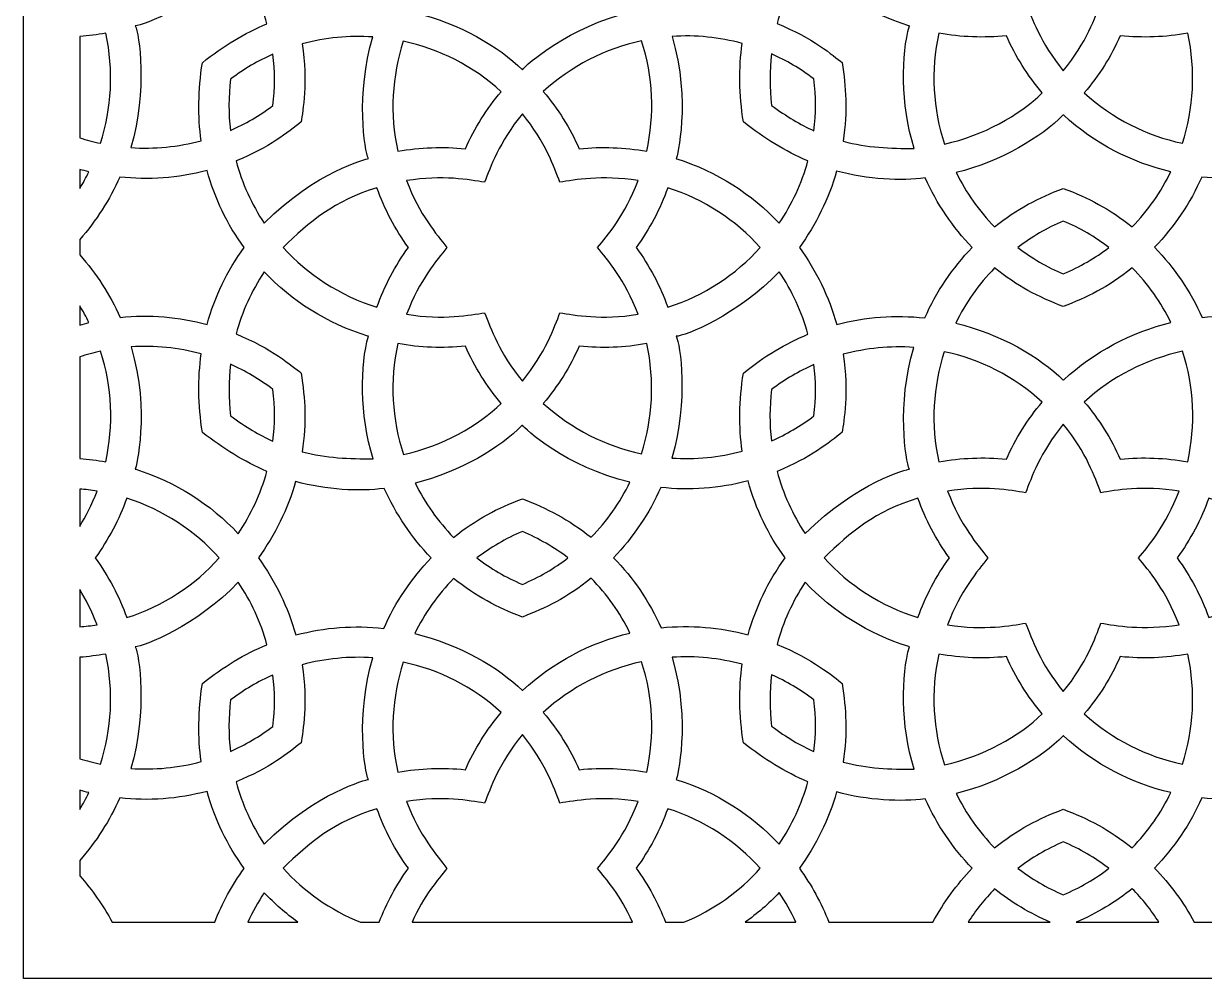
# Model space of a CAD drawing. Header units: millimetres. Extents: x -64 to 64, y -64 to 64.
# Drawn here: x -63.5 to 8.5, y -63.5 to -5.3 of the extents above; entities that cross this region are included whole.
import ezdxf

# ---------------------------------------------------------------- set-up
doc = ezdxf.new("R2010")
doc.units = ezdxf.units.MM
doc.header["$MEASUREMENT"] = 0
doc.layers.add('layer 1', color=7, linetype='Continuous')

msp = doc.modelspace()

# ---------------------------------------------------------------- linework, layer by layer
at = {"layer": 'layer 1', "color": 250}
for points, knots in [([(-63.5, 63.5), (-63.5, 63.5), (-63.5, -63.5), (-63.5, -63.5), (-63.5, -63.5), (-63.5, -63.5), (63.5, -63.5), (63.5, -63.5), (63.5, -63.5), (63.5, -63.5), (63.5, 63.5), (63.5, 63.5), (63.5, 63.5), (63.5, 63.5), (-63.5, 63.5), (-63.5, 63.5)], [0, 0, 0, 0, 0.2, 0.2, 0.2, 0.2, 0.4, 0.4, 0.4, 0.4, 0.6, 0.6, 0.6, 0.6, 1, 1, 1, 1]), ([(6.9981, 4.0799), (6.1881, 1.9547), (5.116, 0.7235), (4.5321, 0.0025), (4.5321, 0.0025), (5.1364, -0.7458), (6.1916, -1.948), (6.9981, -4.0679), (6.9981, -4.0679), (4.76, -4.4344), (3.1397, -4.1176), (2.2341, -3.9737), (2.2341, -3.9737), (1.8916, -4.8592), (1.3642, -6.4057), (-0.0607, -8.1456), (-0.0607, -8.1456), (-1.4651, -6.4382), (-1.9925, -4.9244), (-2.359, -3.9737), (-2.359, -3.9737), (-3.229, -4.1109), (-4.8694, -4.4362), (-7.118, -4.0679), (-7.118, -4.0679), (-6.3352, -1.9925), (-5.2892, -0.7782), (-4.657, 0.0025), (-4.657, 0.0025), (-5.3008, 0.8057), (-6.3334, 1.9992), (-7.118, 4.0799), (-7.118, 4.0799), (-4.9138, 4.4415), (-3.3009, 4.1314), (-2.359, 3.9825), (-2.359, 3.9825), (-2.0045, 4.8987), (-1.4873, 6.416), (-0.0607, 8.159), (-0.0607, 8.159), (1.3554, 6.4209), (1.8708, 4.9191), (2.2341, 3.9825), (2.2341, 3.9825), (3.1143, 4.1212), (4.76, 4.4464), (6.9981, 4.0799)], [0, 0, 0, 0, 0.0769231, 0.0769231, 0.0769231, 0.0769231, 0.1538462, 0.1538462, 0.1538462, 0.1538462, 0.2307692, 0.2307692, 0.2307692, 0.2307692, 0.3076923, 0.3076923, 0.3076923, 0.3076923, 0.3846154, 0.3846154, 0.3846154, 0.3846154, 0.4615385, 0.4615385, 0.4615385, 0.4615385, 0.5384615, 0.5384615, 0.5384615, 0.5384615, 0.6153846, 0.6153846, 0.6153846, 0.6153846, 0.6923077, 0.6923077, 0.6923077, 0.6923077, 0.7692308, 0.7692308, 0.7692308, 0.7692308, 0.8461538, 0.8461538, 0.8461538, 0.8461538, 1, 1, 1, 1]), ([(-37.2612, -1.2442), (-35.8877, -2.3495), (-34.5827, -3.0254), (-33.0691, -3.5987), (-33.0691, -3.5987), (-31.62, -3.0388), (-30.3354, -2.4169), (-28.8666, -1.2354), (-28.8666, -1.2354), (-27.9111, -2.2098), (-27.1078, -3.3352), (-26.5017, -4.5766), (-26.5017, -4.5766), (-30.1394, -5.443), (-32.88, -7.7816), (-33.0691, -8.0857), (-33.0691, -8.0857), (-34.4767, -6.6865), (-36.9444, -5.2444), (-39.6364, -4.6143), (-39.6364, -4.6143), (-39.032, -3.3761), (-38.2305, -2.2373), (-37.2612, -1.2442)], [0, 0, 0, 0, 0.1428571, 0.1428571, 0.1428571, 0.1428571, 0.2857143, 0.2857143, 0.2857143, 0.2857143, 0.4285714, 0.4285714, 0.4285714, 0.4285714, 0.5714286, 0.5714286, 0.5714286, 0.5714286, 0.7142857, 0.7142857, 0.7142857, 0.7142857, 1, 1, 1, 1]), ([(-52.6701, -12.4164), (-54.0727, -12.7949), (-55.5267, -12.9353), (-56.9634, -12.8358), (-56.9634, -12.8358), (-55.9069, -9.3391), (-56.4566, -5.8748), (-56.6894, -5.4106), (-56.6894, -5.4106), (-56.2253, -5.4106), (-52.9032, -4.1296), (-50.4045, -1.4718), (-50.4045, -1.4718), (-49.6203, -2.6345), (-49.0279, -3.9261), (-48.6509, -5.2892), (-48.6509, -5.2892), (-50.0141, -5.8508), (-51.3344, -6.6333), (-52.5896, -7.6592), (-52.5896, -7.6592), (-52.8552, -9.3391), (-52.8723, -10.9266), (-52.6701, -12.4164)], [0, 0, 0, 0, 0.1428571, 0.1428571, 0.1428571, 0.1428571, 0.2857143, 0.2857143, 0.2857143, 0.2857143, 0.4285714, 0.4285714, 0.4285714, 0.4285714, 0.5714286, 0.5714286, 0.5714286, 0.5714286, 0.7142857, 0.7142857, 0.7142857, 0.7142857, 1, 1, 1, 1]), ([(-13.5534, -7.6539), (-14.0878, -7.233), (-15.3825, -6.1352), (-17.5232, -5.2701), (-17.5232, -5.2701), (-17.1616, -3.9105), (-16.5813, -2.6381), (-15.8087, -1.4806), (-15.8087, -1.4806), (-14.1256, -3.2614), (-11.9761, -4.633), (-9.4862, -5.4021), (-9.4862, -5.4021), (-9.4777, -5.4106), (-9.4693, -5.4106), (-9.4537, -5.4106), (-9.4537, -5.4106), (-9.9504, -7.1402), (-9.9967, -10.1526), (-9.1676, -12.8873), (-9.1676, -12.8873), (-10.6165, -12.8873), (-12.0174, -12.8411), (-13.4952, -12.4488), (-13.4952, -12.4488), (-13.2041, -10.5452), (-13.3343, -9.1592), (-13.5534, -7.6539)], [0, 0, 0, 0, 0.125, 0.125, 0.125, 0.125, 0.25, 0.25, 0.25, 0.25, 0.375, 0.375, 0.375, 0.375, 0.5, 0.5, 0.5, 0.5, 0.625, 0.625, 0.625, 0.625, 0.75, 0.75, 0.75, 0.75, 1, 1, 1, 1]), ([(-60.075, -6.0544), (-59.5424, -6.017), (-59.0116, -5.9517), (-58.4875, -5.8558), (-58.4875, -5.8558), (-57.9823, -8.1368), (-58.1313, -10.4489), (-58.8163, -12.5723), (-58.8163, -12.5723), (-59.241, -12.4816), (-59.6606, -12.3702), (-60.075, -12.2364), (-60.075, -12.2364), (-60.075, -12.2364), (-60.075, -6.0544), (-60.075, -6.0544)], [0, 0, 0, 0, 0.2, 0.2, 0.2, 0.2, 0.4, 0.4, 0.4, 0.4, 0.6, 0.6, 0.6, 0.6, 1, 1, 1, 1]), ([(-46.5635, -11.2638), (-46.4629, -10.5773), (-46.1455, -8.8508), (-46.4983, -6.5102), (-46.4983, -6.5102), (-45.0906, -6.1299), (-43.6334, -5.9877), (-42.1898, -6.0872), (-42.1898, -6.0872), (-43.2413, -9.5737), (-42.7018, -13.0433), (-42.4638, -13.5072), (-42.4638, -13.5072), (-42.5289, -13.5072), (-45.6815, -14.2847), (-48.817, -17.4477), (-48.817, -17.4477), (-49.5894, -16.2916), (-50.17, -15.0093), (-50.5329, -13.6476), (-50.5329, -13.6476), (-48.5269, -12.839), (-47.3535, -11.8865), (-46.5635, -11.2638)], [0, 0, 0, 0, 0.1428571, 0.1428571, 0.1428571, 0.1428571, 0.2857143, 0.2857143, 0.2857143, 0.2857143, 0.4285714, 0.4285714, 0.4285714, 0.4285714, 0.5714286, 0.5714286, 0.5714286, 0.5714286, 0.7142857, 0.7142857, 0.7142857, 0.7142857, 1, 1, 1, 1]), ([(-34.3534, -9.4248), (-35.2473, -10.4761), (-35.9854, -11.6441), (-36.5454, -12.9095), (-36.5454, -12.9095), (-37.9171, -12.7656), (-39.3076, -12.8224), (-40.6656, -13.0619), (-40.6656, -13.0619), (-41.1708, -10.7879), (-41.0218, -8.4744), (-40.3368, -6.3525), (-40.3368, -6.3525), (-38.1535, -6.815), (-36.0779, -7.844), (-34.3534, -9.4248)], [0, 0, 0, 0, 0.2, 0.2, 0.2, 0.2, 0.4, 0.4, 0.4, 0.4, 0.6, 0.6, 0.6, 0.6, 1, 1, 1, 1]), ([(-29.5978, -12.9095), (-30.1595, -11.6441), (-30.8959, -10.4729), (-31.7898, -9.4195), (-31.7898, -9.4195), (-30.103, -7.8765), (-28.0173, -6.7959), (-25.7926, -6.3235), (-25.7926, -6.3235), (-25.0941, -8.4931), (-24.9876, -10.8342), (-25.4776, -13.0619), (-25.4776, -13.0619), (-26.8355, -12.8224), (-28.2261, -12.7656), (-29.5978, -12.9095)], [0, 0, 0, 0, 0.2, 0.2, 0.2, 0.2, 0.4, 0.4, 0.4, 0.4, 0.6, 0.6, 0.6, 0.6, 1, 1, 1, 1]), ([(-23.9346, -6.0544), (-22.4928, -5.9619), (-21.051, -6.1041), (-19.6568, -6.4844), (-19.6568, -6.4844), (-19.8639, -7.9879), (-19.8487, -9.5839), (-19.5848, -11.2691), (-19.5848, -11.2691), (-18.3176, -12.2555), (-17.0265, -13.0602), (-15.6478, -13.6511), (-15.6478, -13.6511), (-16.0228, -15.0075), (-16.6155, -16.2916), (-17.3962, -17.4512), (-17.3962, -17.4512), (-19.0694, -15.6669), (-21.2048, -14.2864), (-23.647, -13.5209), (-23.647, -13.5209), (-23.6573, -13.5124), (-23.6657, -13.5072), (-23.6795, -13.5072), (-23.6795, -13.5072), (-23.6485, -13.444), (-22.7461, -10.0224), (-23.9346, -6.0544)], [0, 0, 0, 0, 0.125, 0.125, 0.125, 0.125, 0.25, 0.25, 0.25, 0.25, 0.375, 0.375, 0.375, 0.375, 0.5, 0.5, 0.5, 0.5, 0.625, 0.625, 0.625, 0.625, 0.75, 0.75, 0.75, 0.75, 1, 1, 1, 1]), ([(-7.6556, -5.8558), (-6.3027, -6.1023), (-4.9121, -6.1574), (-3.5355, -6.0134), (-3.5355, -6.0134), (-2.9753, -7.2789), (-2.2426, -8.4416), (-1.3434, -9.4982), (-1.3434, -9.4982), (-2.7527, -10.8648), (-4.9364, -12.1049), (-7.3131, -12.6185), (-7.3131, -12.6185), (-8.0137, -10.4814), (-8.1661, -8.1559), (-7.6556, -5.8558)], [0, 0, 0, 0, 0.2, 0.2, 0.2, 0.2, 0.4, 0.4, 0.4, 0.4, 0.6, 0.6, 0.6, 0.6, 1, 1, 1, 1]), ([(1.2185, -9.4982), (2.1174, -8.4416), (2.8504, -7.2789), (3.4103, -6.0134), (3.4103, -6.0134), (4.7872, -6.1574), (6.1778, -6.1023), (7.5307, -5.8558), (7.5307, -5.8558), (8.0359, -8.1368), (7.8885, -10.4489), (7.202, -12.5723), (7.202, -12.5723), (5.0186, -12.108), (2.9429, -11.079), (1.2185, -9.4982)], [0, 0, 0, 0, 0.2, 0.2, 0.2, 0.2, 0.4, 0.4, 0.4, 0.4, 0.6, 0.6, 0.6, 0.6, 1, 1, 1, 1]), ([(-50.867, -8.6558), (-50.0553, -8.0377), (-49.1887, -7.5343), (-48.2862, -7.1385), (-48.2862, -7.1385), (-48.1612, -8.1626), (-48.1579, -9.2107), (-48.2914, -10.269), (-48.2914, -10.269), (-49.1065, -10.8888), (-49.9781, -11.394), (-50.8857, -11.7912), (-50.8857, -11.7912), (-51.0023, -10.7689), (-51.0023, -9.7194), (-50.867, -8.6558)], [0, 0, 0, 0, 0.2, 0.2, 0.2, 0.2, 0.4, 0.4, 0.4, 0.4, 0.6, 0.6, 0.6, 0.6, 1, 1, 1, 1]), ([(-17.8569, -10.2637), (-17.9871, -9.1814), (-17.9871, -8.1301), (-17.8724, -7.118), (-17.8724, -7.118), (-16.9732, -7.5152), (-16.1032, -8.0257), (-15.283, -8.6508), (-15.283, -8.6508), (-15.1462, -9.7176), (-15.1529, -10.7759), (-15.2795, -11.8085), (-15.2795, -11.8085), (-16.0983, -11.4367), (-16.951, -10.9368), (-17.8569, -10.2637)], [0, 0, 0, 0, 0.2, 0.2, 0.2, 0.2, 0.4, 0.4, 0.4, 0.4, 0.6, 0.6, 0.6, 0.6, 1, 1, 1, 1]), ([(-35.3689, -14.9493), (-35.0144, -14.0346), (-34.4973, -12.5158), (-33.0691, -10.7724), (-33.0691, -10.7724), (-31.6545, -12.5106), (-31.1373, -14.0123), (-30.776, -14.9493), (-30.776, -14.9493), (-29.8958, -14.8103), (-28.2484, -14.4851), (-26.0117, -14.8516), (-26.0117, -14.8516), (-26.8203, -16.9767), (-27.8938, -18.2079), (-28.4762, -18.9308), (-28.4762, -18.9308), (-27.8716, -19.6772), (-26.8185, -20.8795), (-26.0117, -22.9997), (-26.0117, -22.9997), (-28.2501, -23.3662), (-29.8684, -23.0494), (-30.776, -22.9073), (-30.776, -22.9073), (-31.1168, -23.7906), (-31.646, -25.3372), (-33.0691, -27.0771), (-33.0691, -27.0771), (-34.4733, -25.3697), (-35.0008, -23.8559), (-35.3689, -22.9073), (-35.3689, -22.9073), (-36.2388, -23.0424), (-37.8794, -23.3694), (-40.1279, -22.9997), (-40.1279, -22.9997), (-39.3453, -20.924), (-38.2973, -19.71), (-37.667, -18.9308), (-37.667, -18.9308), (-38.3092, -18.1257), (-39.3419, -16.934), (-40.1279, -14.8516), (-40.1279, -14.8516), (-37.9222, -14.4903), (-36.3107, -14.8001), (-35.3689, -14.9493)], [0, 0, 0, 0, 0.0769231, 0.0769231, 0.0769231, 0.0769231, 0.1538462, 0.1538462, 0.1538462, 0.1538462, 0.2307692, 0.2307692, 0.2307692, 0.2307692, 0.3076923, 0.3076923, 0.3076923, 0.3076923, 0.3846154, 0.3846154, 0.3846154, 0.3846154, 0.4615385, 0.4615385, 0.4615385, 0.4615385, 0.5384615, 0.5384615, 0.5384615, 0.5384615, 0.6153846, 0.6153846, 0.6153846, 0.6153846, 0.6923077, 0.6923077, 0.6923077, 0.6923077, 0.7692308, 0.7692308, 0.7692308, 0.7692308, 0.8461538, 0.8461538, 0.8461538, 0.8461538, 1, 1, 1, 1]), ([(4.1367, -17.672), (2.7725, -16.5844), (1.4464, -15.8884), (-0.0607, -15.3243), (-0.0607, -15.3243), (-1.5547, -15.8778), (-2.8917, -16.577), (-4.2563, -17.6756), (-4.2563, -17.6756), (-5.2102, -16.6959), (-5.9997, -15.5758), (-6.5991, -14.3602), (-6.5991, -14.3602), (-3.8901, -13.7075), (-1.3624, -12.168), (-0.0829, -10.8564), (-0.0829, -10.8564), (-0.0797, -10.8564), (-0.0695, -10.8529), (-0.0642, -10.8479), (-0.0642, -10.8479), (-0.0642, -10.8426), (-0.0607, -10.8426), (-0.0607, -10.8373), (-0.0607, -10.8373), (-0.0504, -10.8529), (-0.0469, -10.8564), (-0.0367, -10.8613), (-0.0367, -10.8613), (1.8486, -12.5945), (4.1109, -13.7488), (6.5013, -14.3104), (6.5013, -14.3104), (5.8988, -15.5434), (5.1005, -16.6804), (4.1367, -17.672)], [0, 0, 0, 0, 0.1, 0.1, 0.1, 0.1, 0.2, 0.2, 0.2, 0.2, 0.3, 0.3, 0.3, 0.3, 0.4, 0.4, 0.4, 0.4, 0.5, 0.5, 0.5, 0.5, 0.6, 0.6, 0.6, 0.6, 0.7, 0.7, 0.7, 0.7, 0.8, 0.8, 0.8, 0.8, 1, 1, 1, 1]), ([(-60.075, -14.1665), (-59.8901, -14.2162), (-59.7034, -14.266), (-59.5168, -14.3104), (-59.5168, -14.3104), (-59.6863, -14.6579), (-59.8729, -15.0005), (-60.075, -15.3328), (-60.075, -15.3328), (-60.075, -15.3328), (-60.075, -14.1665), (-60.075, -14.1665)], [0, 0, 0, 0, 0.25, 0.25, 0.25, 0.25, 0.5, 0.5, 0.5, 0.5, 1, 1, 1, 1]), ([(-60.075, -18.4376), (-59.0697, -17.2988), (-58.2444, -16.0126), (-57.6296, -14.629), (-57.6296, -14.629), (-55.9016, -14.8294), (-54.0813, -14.701), (-52.3037, -14.2335), (-52.3037, -14.2335), (-51.8414, -15.9494), (-51.0708, -17.5161), (-50.045, -18.9308), (-50.045, -18.9308), (-51.0792, -20.3539), (-51.8397, -21.9191), (-52.2986, -23.6178), (-52.2986, -23.6178), (-54.018, -23.1606), (-55.8213, -23.0064), (-57.6125, -23.1898), (-57.6125, -23.1898), (-58.2325, -21.7907), (-59.0697, -20.5116), (-60.075, -19.3844), (-60.075, -19.3844), (-60.075, -19.3844), (-60.075, -18.4376), (-60.075, -18.4376)], [0, 0, 0, 0, 0.125, 0.125, 0.125, 0.125, 0.25, 0.25, 0.25, 0.25, 0.375, 0.375, 0.375, 0.375, 0.5, 0.5, 0.5, 0.5, 0.625, 0.625, 0.625, 0.625, 0.75, 0.75, 0.75, 0.75, 1, 1, 1, 1]), ([(-13.8822, -23.6262), (-14.3619, -21.9325), (-15.1409, -20.3401), (-16.1667, -18.9255), (-16.1667, -18.9255), (-15.1497, -17.5232), (-14.3753, -15.9459), (-13.8942, -14.2677), (-13.8942, -14.2677), (-11.998, -14.7948), (-9.9392, -14.8777), (-8.4861, -14.689), (-8.4861, -14.689), (-7.784, -16.2507), (-6.815, -17.6858), (-5.6212, -18.9241), (-5.6212, -18.9241), (-6.8301, -20.181), (-7.8098, -21.6383), (-8.5136, -23.2205), (-8.5136, -23.2205), (-10.3152, -23.0304), (-12.1218, -23.1556), (-13.8822, -23.6262)], [0, 0, 0, 0, 0.1428571, 0.1428571, 0.1428571, 0.1428571, 0.2857143, 0.2857143, 0.2857143, 0.2857143, 0.4285714, 0.4285714, 0.4285714, 0.4285714, 0.5714286, 0.5714286, 0.5714286, 0.5714286, 0.7142857, 0.7142857, 0.7142857, 0.7142857, 1, 1, 1, 1]), ([(5.5065, -18.9135), (6.712, -17.6618), (7.6867, -16.208), (8.3887, -14.629), (8.3887, -14.629), (10.1166, -14.8294), (11.9387, -14.701), (13.7146, -14.2335), (13.7146, -14.2335), (14.1785, -15.9494), (14.9475, -17.5161), (15.9734, -18.9308), (15.9734, -18.9308), (14.9391, -20.3539), (14.1785, -21.9209), (13.7195, -23.6178), (13.7195, -23.6178), (12.0004, -23.1606), (10.197, -23.0064), (8.4074, -23.1898), (8.4074, -23.1898), (7.6969, -21.5921), (6.7088, -20.15), (5.5065, -18.9135)], [0, 0, 0, 0, 0.1428571, 0.1428571, 0.1428571, 0.1428571, 0.2857143, 0.2857143, 0.2857143, 0.2857143, 0.4285714, 0.4285714, 0.4285714, 0.4285714, 0.5714286, 0.5714286, 0.5714286, 0.5714286, 0.7142857, 0.7142857, 0.7142857, 0.7142857, 1, 1, 1, 1]), ([(-41.9534, -15.2866), (-41.9501, -15.2866), (-41.9501, -15.2866), (-41.9449, -15.2866), (-41.9449, -15.2866), (-41.4722, -16.5897), (-40.8317, -17.8089), (-40.0217, -18.9255), (-40.0217, -18.9255), (-40.8317, -20.042), (-41.4773, -21.2616), (-41.9449, -22.5679), (-41.9449, -22.5679), (-44.2156, -21.8592), (-46.1628, -20.58), (-47.6629, -18.9255), (-47.6629, -18.9255), (-46.113, -17.374), (-44.4794, -16.0486), (-41.9534, -15.2919), (-41.9534, -15.2919), (-41.9534, -15.2919), (-41.9534, -15.2866), (-41.9534, -15.2866)], [0, 0, 0, 0, 0.1428571, 0.1428571, 0.1428571, 0.1428571, 0.2857143, 0.2857143, 0.2857143, 0.2857143, 0.4285714, 0.4285714, 0.4285714, 0.4285714, 0.5714286, 0.5714286, 0.5714286, 0.5714286, 0.7142857, 0.7142857, 0.7142857, 0.7142857, 1, 1, 1, 1]), ([(-26.1232, -18.9255), (-25.3115, -17.8089), (-24.6676, -16.5897), (-24.1984, -15.2866), (-24.1984, -15.2866), (-21.9738, -15.9868), (-20.042, -17.2713), (-18.5487, -18.9255), (-18.5487, -18.9255), (-20.042, -20.5849), (-21.9738, -21.8676), (-24.1984, -22.5679), (-24.1984, -22.5679), (-24.6676, -21.2616), (-25.3115, -20.042), (-26.1232, -18.9255)], [0, 0, 0, 0, 0.2, 0.2, 0.2, 0.2, 0.4, 0.4, 0.4, 0.4, 0.6, 0.6, 0.6, 0.6, 1, 1, 1, 1]), ([(-2.8402, -18.9272), (-1.9992, -18.2869), (-1.0693, -17.7405), (-0.0607, -17.3175), (-0.0607, -17.3175), (0.9394, -17.737), (1.8725, -18.2799), (2.7238, -18.9241), (2.7238, -18.9241), (1.8814, -19.5661), (0.9514, -20.114), (-0.0607, -20.5387), (-0.0607, -20.5387), (-1.0693, -20.1157), (-1.9992, -19.5696), (-2.8402, -18.9272)], [0, 0, 0, 0, 0.2, 0.2, 0.2, 0.2, 0.4, 0.4, 0.4, 0.4, 0.6, 0.6, 0.6, 0.6, 1, 1, 1, 1]), ([(-0.0607, -22.5319), (1.361, -21.9781), (2.6501, -21.3685), (4.1416, -20.1672), (4.1416, -20.1672), (5.0991, -21.1416), (5.9002, -22.2666), (6.5066, -23.5084), (6.5066, -23.5084), (4.0785, -24.0887), (1.8126, -25.2928), (-0.0367, -26.9931), (-0.0367, -26.9931), (-0.0469, -26.9984), (-0.0504, -27.0034), (-0.0607, -27.0171), (-0.0607, -27.0171), (-1.4686, -25.618), (-3.9345, -24.178), (-6.628, -23.5458), (-6.628, -23.5458), (-6.0219, -22.3097), (-5.2204, -21.1688), (-4.2531, -20.1757), (-4.2531, -20.1757), (-2.8709, -21.288), (-1.6062, -21.9361), (-0.0607, -22.5319)], [0, 0, 0, 0, 0.125, 0.125, 0.125, 0.125, 0.25, 0.25, 0.25, 0.25, 0.375, 0.375, 0.375, 0.375, 0.5, 0.5, 0.5, 0.5, 0.625, 0.625, 0.625, 0.625, 0.75, 0.75, 0.75, 0.75, 1, 1, 1, 1]), ([(-42.4964, -24.3336), (-42.4877, -24.3438), (-42.4775, -24.3438), (-42.4638, -24.3438), (-42.4638, -24.3438), (-42.9603, -26.0717), (-43.0066, -29.0841), (-42.1761, -31.8188), (-42.1761, -31.8188), (-43.6266, -31.8188), (-45.0256, -31.7726), (-46.5052, -31.3807), (-46.5052, -31.3807), (-46.2235, -29.554), (-46.3276, -28.2039), (-46.5635, -26.5857), (-46.5635, -26.5857), (-47.1008, -26.162), (-48.3909, -25.0663), (-50.5329, -24.2016), (-50.5329, -24.2016), (-50.17, -22.842), (-49.5894, -21.5695), (-48.817, -20.4138), (-48.817, -20.4138), (-47.1354, -22.1929), (-44.9845, -23.5648), (-42.4964, -24.3336)], [0, 0, 0, 0, 0.125, 0.125, 0.125, 0.125, 0.25, 0.25, 0.25, 0.25, 0.375, 0.375, 0.375, 0.375, 0.5, 0.5, 0.5, 0.5, 0.625, 0.625, 0.625, 0.625, 0.75, 0.75, 0.75, 0.75, 1, 1, 1, 1]), ([(-19.6621, -31.3479), (-21.0644, -31.7263), (-22.5167, -31.8667), (-23.9533, -31.7676), (-23.9533, -31.7676), (-22.8985, -28.2706), (-23.4484, -24.8063), (-23.6795, -24.3438), (-23.6795, -24.3438), (-23.217, -24.3438), (-19.8931, -23.0614), (-17.3962, -20.4036), (-17.3962, -20.4036), (-16.612, -21.5664), (-16.0179, -22.8575), (-15.6429, -24.2224), (-15.6429, -24.2224), (-17.0042, -24.7823), (-18.3261, -25.5665), (-19.5816, -26.5906), (-19.5816, -26.5906), (-19.8469, -28.2722), (-19.8639, -29.8581), (-19.6621, -31.3479)], [0, 0, 0, 0, 0.1428571, 0.1428571, 0.1428571, 0.1428571, 0.2857143, 0.2857143, 0.2857143, 0.2857143, 0.4285714, 0.4285714, 0.4285714, 0.4285714, 0.5714286, 0.5714286, 0.5714286, 0.5714286, 0.7142857, 0.7142857, 0.7142857, 0.7142857, 1, 1, 1, 1]), ([(-60.075, -22.4808), (-59.8712, -22.8131), (-59.6845, -23.1556), (-59.5115, -23.5084), (-59.5115, -23.5084), (-59.6999, -23.5546), (-59.8883, -23.604), (-60.075, -23.6555), (-60.075, -23.6555), (-60.075, -23.6555), (-60.075, -22.4808), (-60.075, -22.4808)], [0, 0, 0, 0, 0.25, 0.25, 0.25, 0.25, 0.5, 0.5, 0.5, 0.5, 1, 1, 1, 1]), ([(-52.5949, -30.2005), (-51.3276, -31.1869), (-50.0348, -31.992), (-48.6578, -32.5826), (-48.6578, -32.5826), (-49.0328, -33.939), (-49.6254, -35.2235), (-50.4045, -36.3827), (-50.4045, -36.3827), (-52.0777, -34.5983), (-54.2149, -33.2179), (-56.6569, -32.4527), (-56.6569, -32.4527), (-56.6655, -32.444), (-56.6757, -32.439), (-56.6894, -32.439), (-56.6894, -32.439), (-56.6569, -32.3755), (-55.7544, -28.9538), (-56.9445, -24.988), (-56.9445, -24.988), (-55.5027, -24.8938), (-54.0591, -25.0359), (-52.665, -25.4159), (-52.665, -25.4159), (-52.8723, -26.9194), (-52.8569, -28.5157), (-52.5949, -30.2005)], [0, 0, 0, 0, 0.125, 0.125, 0.125, 0.125, 0.25, 0.25, 0.25, 0.25, 0.375, 0.375, 0.375, 0.375, 0.5, 0.5, 0.5, 0.5, 0.625, 0.625, 0.625, 0.625, 0.75, 0.75, 0.75, 0.75, 1, 1, 1, 1]), ([(-40.6656, -24.7876), (-39.3127, -25.0342), (-37.9222, -25.0888), (-36.5454, -24.9449), (-36.5454, -24.9449), (-35.9854, -26.2107), (-35.2524, -27.3734), (-34.3534, -28.4318), (-34.3534, -28.4318), (-35.761, -29.7982), (-37.9462, -31.0363), (-40.3232, -31.5499), (-40.3232, -31.5499), (-41.0218, -29.4128), (-41.176, -27.0873), (-40.6656, -24.7876)], [0, 0, 0, 0, 0.2, 0.2, 0.2, 0.2, 0.4, 0.4, 0.4, 0.4, 0.6, 0.6, 0.6, 0.6, 1, 1, 1, 1]), ([(-31.7898, -28.4318), (-30.8908, -27.3734), (-30.1595, -26.2107), (-29.5978, -24.9449), (-29.5978, -24.9449), (-28.2226, -25.0888), (-26.8323, -25.0342), (-25.4776, -24.7876), (-25.4776, -24.7876), (-24.9724, -27.0686), (-25.1213, -29.3803), (-25.8082, -31.5038), (-25.8082, -31.5038), (-27.9897, -31.0399), (-30.067, -30.0105), (-31.7898, -28.4318)], [0, 0, 0, 0, 0.2, 0.2, 0.2, 0.2, 0.4, 0.4, 0.4, 0.4, 0.6, 0.6, 0.6, 0.6, 1, 1, 1, 1]), ([(-9.4537, -32.439), (-9.519, -32.439), (-12.6714, -33.2165), (-15.8087, -36.3791), (-15.8087, -36.3791), (-16.5795, -35.2235), (-17.1598, -33.9408), (-17.5246, -32.5795), (-17.5246, -32.5795), (-15.5021, -31.7638), (-14.3157, -30.7975), (-13.5534, -30.1971), (-13.5534, -30.1971), (-13.4535, -29.5099), (-13.1381, -27.7834), (-13.4885, -25.4416), (-13.4885, -25.4416), (-12.0826, -25.0613), (-10.6236, -24.9209), (-9.1814, -25.0204), (-9.1814, -25.0204), (-10.233, -28.5051), (-9.6919, -31.9748), (-9.4537, -32.439)], [0, 0, 0, 0, 0.1428571, 0.1428571, 0.1428571, 0.1428571, 0.2857143, 0.2857143, 0.2857143, 0.2857143, 0.4285714, 0.4285714, 0.4285714, 0.4285714, 0.5714286, 0.5714286, 0.5714286, 0.5714286, 0.7142857, 0.7142857, 0.7142857, 0.7142857, 1, 1, 1, 1]), ([(-60.075, -25.5976), (-59.6572, -25.4621), (-59.2325, -25.3474), (-58.8027, -25.2568), (-58.8027, -25.2568), (-58.1022, -27.4246), (-57.996, -29.7656), (-58.4875, -31.9938), (-58.4875, -31.9938), (-59.0132, -31.901), (-59.5424, -31.8361), (-60.075, -31.8), (-60.075, -31.8), (-60.075, -31.8), (-60.075, -25.5976), (-60.075, -25.5976)], [0, 0, 0, 0, 0.2, 0.2, 0.2, 0.2, 0.4, 0.4, 0.4, 0.4, 0.6, 0.6, 0.6, 0.6, 1, 1, 1, 1]), ([(-7.3268, -25.2839), (-5.1453, -25.7464), (-3.0678, -26.7755), (-1.3434, -28.3563), (-1.3434, -28.3563), (-2.2391, -29.4079), (-2.9753, -30.5756), (-3.5355, -31.8414), (-3.5355, -31.8414), (-4.9089, -31.6975), (-6.2978, -31.7538), (-7.6556, -31.9938), (-7.6556, -31.9938), (-8.1608, -29.7194), (-8.0137, -27.4059), (-7.3268, -25.2839)], [0, 0, 0, 0, 0.2, 0.2, 0.2, 0.2, 0.4, 0.4, 0.4, 0.4, 0.6, 0.6, 0.6, 0.6, 1, 1, 1, 1]), ([(3.4103, -31.8414), (2.8504, -30.5756), (2.1142, -29.4045), (1.2185, -28.3509), (1.2185, -28.3509), (2.9051, -26.8083), (4.9911, -25.7295), (7.2157, -25.2568), (7.2157, -25.2568), (7.916, -27.4246), (8.0222, -29.7656), (7.5307, -31.9938), (7.5307, -31.9938), (6.1726, -31.7538), (4.7823, -31.6975), (3.4103, -31.8414)], [0, 0, 0, 0, 0.2, 0.2, 0.2, 0.2, 0.4, 0.4, 0.4, 0.4, 0.6, 0.6, 0.6, 0.6, 1, 1, 1, 1]), ([(-48.2914, -27.5823), (-48.1561, -28.6492), (-48.1612, -29.7075), (-48.2896, -30.74), (-48.2896, -30.74), (-49.1065, -30.3685), (-49.9593, -29.8683), (-50.867, -29.1955), (-50.867, -29.1955), (-50.9972, -28.1132), (-50.9972, -27.0616), (-50.8823, -26.0495), (-50.8823, -26.0495), (-49.9816, -26.4467), (-49.1134, -26.9572), (-48.2914, -27.5823)], [0, 0, 0, 0, 0.2, 0.2, 0.2, 0.2, 0.4, 0.4, 0.4, 0.4, 0.6, 0.6, 0.6, 0.6, 1, 1, 1, 1]), ([(-17.8569, -27.5872), (-17.0469, -26.9709), (-16.1805, -26.4657), (-15.2763, -26.0703), (-15.2763, -26.0703), (-15.1529, -27.094), (-15.1479, -28.1439), (-15.283, -29.2005), (-15.283, -29.2005), (-16.0965, -29.8203), (-16.9683, -30.3258), (-17.876, -30.7231), (-17.876, -30.7231), (-17.9941, -29.7025), (-17.9924, -28.6508), (-17.8569, -27.5872)], [0, 0, 0, 0, 0.2, 0.2, 0.2, 0.2, 0.4, 0.4, 0.4, 0.4, 0.6, 0.6, 0.6, 0.6, 1, 1, 1, 1]), ([(-33.0691, -34.2558), (-34.5642, -34.8072), (-35.9125, -35.5173), (-37.2663, -36.607), (-37.2663, -36.607), (-38.2185, -35.6274), (-39.0096, -34.5076), (-39.6091, -33.2916), (-39.6091, -33.2916), (-36.8998, -32.6394), (-34.3723, -31.0998), (-33.093, -29.7878), (-33.093, -29.7878), (-33.0879, -29.7878), (-33.0793, -29.7844), (-33.0742, -29.7794), (-33.0742, -29.7794), (-33.0742, -29.774), (-33.0691, -29.774), (-33.0691, -29.7708), (-33.0691, -29.7708), (-32.9625, -29.942), (-30.4112, -32.3253), (-26.5067, -33.2419), (-26.5067, -33.2419), (-27.1113, -34.4752), (-27.9093, -35.6122), (-28.8733, -36.6034), (-28.8733, -36.6034), (-30.2519, -35.5046), (-31.5657, -34.8216), (-33.0691, -34.2558)], [0, 0, 0, 0, 0.1111111, 0.1111111, 0.1111111, 0.1111111, 0.2222222, 0.2222222, 0.2222222, 0.2222222, 0.3333333, 0.3333333, 0.3333333, 0.3333333, 0.4444444, 0.4444444, 0.4444444, 0.4444444, 0.5555556, 0.5555556, 0.5555556, 0.5555556, 0.6666667, 0.6666667, 0.6666667, 0.6666667, 0.7777778, 0.7777778, 0.7777778, 0.7777778, 1, 1, 1, 1]), ([(-2.359, -33.8807), (-2.0045, -32.9664), (-1.4873, -31.449), (-0.0607, -29.7057), (-0.0607, -29.7057), (1.3554, -31.4438), (1.8708, -32.9442), (2.2341, -33.8807), (2.2341, -33.8807), (3.1143, -33.7421), (4.76, -33.4165), (6.9981, -33.783), (6.9981, -33.783), (6.1881, -35.9085), (5.116, -37.1398), (4.5321, -37.8622), (4.5321, -37.8622), (5.1364, -38.6091), (6.1916, -39.811), (6.9981, -41.9312), (6.9981, -41.9312), (4.76, -42.2976), (3.1397, -41.981), (2.2341, -41.8387), (2.2341, -41.8387), (1.8916, -42.7225), (1.3642, -44.2686), (-0.0607, -46.0086), (-0.0607, -46.0086), (-1.4651, -44.3012), (-1.9925, -42.7874), (-2.359, -41.8387), (-2.359, -41.8387), (-3.229, -41.9756), (-4.8694, -42.3012), (-7.118, -41.9312), (-7.118, -41.9312), (-6.3352, -39.8575), (-5.2892, -38.6416), (-4.657, -37.8622), (-4.657, -37.8622), (-5.3008, -37.0575), (-6.3334, -35.8655), (-7.118, -33.783), (-7.118, -33.783), (-4.9138, -33.4218), (-3.3009, -33.7319), (-2.359, -33.8807)], [0, 0, 0, 0, 0.0769231, 0.0769231, 0.0769231, 0.0769231, 0.1538462, 0.1538462, 0.1538462, 0.1538462, 0.2307692, 0.2307692, 0.2307692, 0.2307692, 0.3076923, 0.3076923, 0.3076923, 0.3076923, 0.3846154, 0.3846154, 0.3846154, 0.3846154, 0.4615385, 0.4615385, 0.4615385, 0.4615385, 0.5384615, 0.5384615, 0.5384615, 0.5384615, 0.6153846, 0.6153846, 0.6153846, 0.6153846, 0.6923077, 0.6923077, 0.6923077, 0.6923077, 0.7692308, 0.7692308, 0.7692308, 0.7692308, 0.8461538, 0.8461538, 0.8461538, 0.8461538, 1, 1, 1, 1]), ([(-60.075, -33.6564), (-59.7393, -33.6839), (-59.3883, -33.7231), (-59.0201, -33.783), (-59.0201, -33.783), (-59.3455, -34.6378), (-59.7137, -35.3447), (-60.075, -35.934), (-60.075, -35.934), (-60.075, -35.934), (-60.075, -33.6564), (-60.075, -33.6564)], [0, 0, 0, 0, 0.25, 0.25, 0.25, 0.25, 0.5, 0.5, 0.5, 0.5, 1, 1, 1, 1]), ([(-46.8905, -42.5581), (-47.3717, -40.8643), (-48.1492, -39.2716), (-49.1767, -37.8573), (-49.1767, -37.8573), (-48.1579, -36.4546), (-47.3854, -34.8773), (-46.9043, -33.1991), (-46.9043, -33.1991), (-45.0317, -33.7195), (-42.9813, -33.8117), (-41.4945, -33.6222), (-41.4945, -33.6222), (-40.7941, -35.1821), (-39.8248, -36.6172), (-38.6294, -37.8573), (-38.6294, -37.8573), (-39.8402, -39.1124), (-40.8198, -40.5699), (-41.5236, -42.1538), (-41.5236, -42.1538), (-43.3233, -41.9618), (-45.1318, -42.0871), (-46.8905, -42.5581)], [0, 0, 0, 0, 0.1428571, 0.1428571, 0.1428571, 0.1428571, 0.2857143, 0.2857143, 0.2857143, 0.2857143, 0.4285714, 0.4285714, 0.4285714, 0.4285714, 0.5714286, 0.5714286, 0.5714286, 0.5714286, 0.7142857, 0.7142857, 0.7142857, 0.7142857, 1, 1, 1, 1]), ([(-27.5018, -37.847), (-26.2978, -36.5933), (-25.3217, -35.1394), (-24.6214, -33.5605), (-24.6214, -33.5605), (-22.8918, -33.7626), (-21.0714, -33.6324), (-19.2955, -33.165), (-19.2955, -33.165), (-18.8313, -34.8809), (-18.0608, -36.4494), (-17.0367, -37.8622), (-17.0367, -37.8622), (-18.0693, -39.2854), (-18.8295, -40.8524), (-19.2902, -42.5496), (-19.2902, -42.5496), (-21.0079, -42.092), (-22.8113, -41.9378), (-24.6024, -42.1212), (-24.6024, -42.1212), (-25.3115, -40.5235), (-26.2996, -39.0817), (-27.5018, -37.847)], [0, 0, 0, 0, 0.1428571, 0.1428571, 0.1428571, 0.1428571, 0.2857143, 0.2857143, 0.2857143, 0.2857143, 0.4285714, 0.4285714, 0.4285714, 0.4285714, 0.5714286, 0.5714286, 0.5714286, 0.5714286, 0.7142857, 0.7142857, 0.7142857, 0.7142857, 1, 1, 1, 1]), ([(-51.5588, -37.8573), (-53.0503, -39.5168), (-54.9839, -40.7992), (-57.2083, -41.4998), (-57.2083, -41.4998), (-57.6759, -40.193), (-58.3213, -38.9738), (-59.1315, -37.8573), (-59.1315, -37.8573), (-58.3213, -36.7407), (-57.6759, -35.5211), (-57.2083, -34.2199), (-57.2083, -34.2199), (-54.9839, -34.9187), (-53.0503, -36.2027), (-51.5588, -37.8573)], [0, 0, 0, 0, 0.2, 0.2, 0.2, 0.2, 0.4, 0.4, 0.4, 0.4, 0.6, 0.6, 0.6, 0.6, 1, 1, 1, 1]), ([(-14.6547, -37.8573), (-13.1032, -36.3058), (-11.4709, -34.9804), (-8.945, -34.2233), (-8.945, -34.2233), (-8.945, -34.2233), (-8.945, -34.2199), (-8.945, -34.2199), (-8.945, -34.2199), (-8.9401, -34.2199), (-8.9401, -34.2199), (-8.9348, -34.2199), (-8.9348, -34.2199), (-8.4621, -35.5211), (-7.8236, -36.7407), (-7.0118, -37.8573), (-7.0118, -37.8573), (-7.8236, -38.9738), (-8.4674, -40.193), (-8.9348, -41.4998), (-8.9348, -41.4998), (-11.2056, -40.7906), (-13.1526, -39.5115), (-14.6547, -37.8573)], [0, 0, 0, 0, 0.1428571, 0.1428571, 0.1428571, 0.1428571, 0.2857143, 0.2857143, 0.2857143, 0.2857143, 0.4285714, 0.4285714, 0.4285714, 0.4285714, 0.5714286, 0.5714286, 0.5714286, 0.5714286, 0.7142857, 0.7142857, 0.7142857, 0.7142857, 1, 1, 1, 1]), ([(6.8869, -37.8573), (7.6983, -36.7407), (8.3425, -35.5211), (8.8099, -34.2199), (8.8099, -34.2199), (11.0345, -34.9187), (12.9678, -36.2027), (14.4593, -37.8573), (14.4593, -37.8573), (12.9678, -39.5168), (11.0345, -40.7992), (8.8099, -41.4998), (8.8099, -41.4998), (8.3425, -40.193), (7.6983, -38.9738), (6.8869, -37.8573)], [0, 0, 0, 0, 0.2, 0.2, 0.2, 0.2, 0.4, 0.4, 0.4, 0.4, 0.6, 0.6, 0.6, 0.6, 1, 1, 1, 1]), ([(-30.2845, -37.8555), (-31.1288, -38.4976), (-32.0587, -39.0458), (-33.0691, -39.4702), (-33.0691, -39.4702), (-34.0776, -39.0473), (-35.0075, -38.5011), (-35.8501, -37.8608), (-35.8501, -37.8608), (-35.0075, -37.2185), (-34.0794, -36.6723), (-33.0691, -36.2493), (-33.0691, -36.2493), (-32.0689, -36.6688), (-31.1355, -37.2117), (-30.2845, -37.8555)], [0, 0, 0, 0, 0.2, 0.2, 0.2, 0.2, 0.4, 0.4, 0.4, 0.4, 0.6, 0.6, 0.6, 0.6, 1, 1, 1, 1]), ([(-52.6701, -50.2797), (-54.0727, -50.6582), (-55.5267, -50.7986), (-56.9634, -50.6991), (-56.9634, -50.6991), (-55.9069, -47.2024), (-56.4566, -43.7377), (-56.6894, -43.2756), (-56.6894, -43.2756), (-56.2253, -43.2756), (-52.9032, -41.993), (-50.4045, -39.3351), (-50.4045, -39.3351), (-49.6203, -40.4978), (-49.0279, -41.789), (-48.6509, -43.1538), (-48.6509, -43.1538), (-50.0141, -43.7137), (-51.3344, -44.4984), (-52.5896, -45.5224), (-52.5896, -45.5224), (-52.8552, -47.2037), (-52.8723, -48.7899), (-52.6701, -50.2797)], [0, 0, 0, 0, 0.1428571, 0.1428571, 0.1428571, 0.1428571, 0.2857143, 0.2857143, 0.2857143, 0.2857143, 0.4285714, 0.4285714, 0.4285714, 0.4285714, 0.5714286, 0.5714286, 0.5714286, 0.5714286, 0.7142857, 0.7142857, 0.7142857, 0.7142857, 1, 1, 1, 1]), ([(-39.6364, -42.4776), (-39.032, -41.2411), (-38.2305, -40.1006), (-37.2612, -39.109), (-37.2612, -39.109), (-35.8717, -40.2251), (-34.6021, -40.8752), (-33.0691, -41.4638), (-33.0691, -41.4638), (-31.653, -40.9089), (-30.3719, -40.3116), (-28.8666, -39.0987), (-28.8666, -39.0987), (-27.9111, -40.0731), (-27.1078, -41.1999), (-26.5017, -42.4399), (-26.5017, -42.4399), (-28.9316, -43.0202), (-31.1973, -44.2243), (-33.0467, -45.9264), (-33.0467, -45.9264), (-33.0553, -45.9299), (-33.0605, -45.9348), (-33.0691, -45.9486), (-33.0691, -45.9486), (-34.4767, -44.5495), (-36.9444, -43.1094), (-39.6364, -42.4776)], [0, 0, 0, 0, 0.125, 0.125, 0.125, 0.125, 0.25, 0.25, 0.25, 0.25, 0.375, 0.375, 0.375, 0.375, 0.5, 0.5, 0.5, 0.5, 0.625, 0.625, 0.625, 0.625, 0.75, 0.75, 0.75, 0.75, 1, 1, 1, 1]), ([(-13.5534, -45.5172), (-14.0787, -45.1037), (-15.3712, -44.0059), (-17.5232, -43.1334), (-17.5232, -43.1334), (-17.1616, -41.7739), (-16.5813, -40.5014), (-15.8087, -39.3453), (-15.8087, -39.3453), (-14.1256, -41.1246), (-11.9761, -42.4964), (-9.4862, -43.2653), (-9.4862, -43.2653), (-9.4777, -43.2756), (-9.4693, -43.2756), (-9.4537, -43.2756), (-9.4537, -43.2756), (-9.9504, -45.0035), (-9.9967, -48.0155), (-9.1676, -50.7507), (-9.1676, -50.7507), (-10.6165, -50.7507), (-12.0174, -50.7044), (-13.4952, -50.3138), (-13.4952, -50.3138), (-13.2161, -48.4864), (-13.3184, -47.1322), (-13.5534, -45.5172)], [0, 0, 0, 0, 0.125, 0.125, 0.125, 0.125, 0.25, 0.25, 0.25, 0.25, 0.375, 0.375, 0.375, 0.375, 0.5, 0.5, 0.5, 0.5, 0.625, 0.625, 0.625, 0.625, 0.75, 0.75, 0.75, 0.75, 1, 1, 1, 1]), ([(-60.075, -39.782), (-59.7137, -40.3693), (-59.3471, -41.0749), (-59.0201, -41.9312), (-59.0201, -41.9312), (-59.39, -41.9912), (-59.7393, -42.0324), (-60.075, -42.0595), (-60.075, -42.0595), (-60.075, -42.0595), (-60.075, -39.782), (-60.075, -39.782)], [0, 0, 0, 0, 0.25, 0.25, 0.25, 0.25, 0.5, 0.5, 0.5, 0.5, 1, 1, 1, 1]), ([(-60.075, -43.9177), (-59.5424, -43.8799), (-59.0116, -43.815), (-58.4875, -43.7191), (-58.4875, -43.7191), (-57.9823, -46.0001), (-58.1313, -48.3118), (-58.8163, -50.4357), (-58.8163, -50.4357), (-59.241, -50.3446), (-59.6606, -50.2335), (-60.075, -50.1015), (-60.075, -50.1015), (-60.075, -50.1015), (-60.075, -43.9177), (-60.075, -43.9177)], [0, 0, 0, 0, 0.2, 0.2, 0.2, 0.2, 0.4, 0.4, 0.4, 0.4, 0.6, 0.6, 0.6, 0.6, 1, 1, 1, 1]), ([(-42.4638, -51.3704), (-42.5289, -51.3704), (-45.6815, -52.148), (-48.817, -55.311), (-48.817, -55.311), (-49.5894, -54.155), (-50.17, -52.8721), (-50.5329, -51.5108), (-50.5329, -51.5108), (-48.5105, -50.6955), (-47.3203, -49.7251), (-46.5635, -49.1289), (-46.5635, -49.1289), (-46.4634, -48.4423), (-46.1454, -46.7159), (-46.4983, -44.3731), (-46.4983, -44.3731), (-45.0906, -43.9932), (-43.6334, -43.8527), (-42.1898, -43.9518), (-42.1898, -43.9518), (-43.2413, -47.437), (-42.7018, -50.9079), (-42.4638, -51.3704)], [0, 0, 0, 0, 0.1428571, 0.1428571, 0.1428571, 0.1428571, 0.2857143, 0.2857143, 0.2857143, 0.2857143, 0.4285714, 0.4285714, 0.4285714, 0.4285714, 0.5714286, 0.5714286, 0.5714286, 0.5714286, 0.7142857, 0.7142857, 0.7142857, 0.7142857, 1, 1, 1, 1]), ([(-23.9346, -43.9195), (-22.4928, -43.8252), (-21.051, -43.9674), (-19.6568, -44.3478), (-19.6568, -44.3478), (-19.8639, -45.853), (-19.8487, -47.4472), (-19.5848, -49.132), (-19.5848, -49.132), (-18.3176, -50.1188), (-17.0265, -50.9235), (-15.6478, -51.5144), (-15.6478, -51.5144), (-16.0228, -52.8705), (-16.6155, -54.155), (-17.3962, -55.3145), (-17.3962, -55.3145), (-19.0694, -53.5316), (-21.2048, -52.1497), (-23.647, -51.3859), (-23.647, -51.3859), (-23.6573, -51.3757), (-23.6657, -51.3704), (-23.6795, -51.3704), (-23.6795, -51.3704), (-23.6485, -51.307), (-22.7461, -47.8871), (-23.9346, -43.9195)], [0, 0, 0, 0, 0.125, 0.125, 0.125, 0.125, 0.25, 0.25, 0.25, 0.25, 0.375, 0.375, 0.375, 0.375, 0.5, 0.5, 0.5, 0.5, 0.625, 0.625, 0.625, 0.625, 0.75, 0.75, 0.75, 0.75, 1, 1, 1, 1]), ([(-7.6556, -43.7191), (-6.3027, -43.9656), (-4.9121, -44.0203), (-3.5355, -43.8767), (-3.5355, -43.8767), (-2.9753, -45.1422), (-2.2426, -46.3066), (-1.3434, -47.3632), (-1.3434, -47.3632), (-2.7527, -48.7299), (-4.9364, -49.9678), (-7.3131, -50.4818), (-7.3131, -50.4818), (-8.0137, -48.3443), (-8.1661, -46.0188), (-7.6556, -43.7191)], [0, 0, 0, 0, 0.2, 0.2, 0.2, 0.2, 0.4, 0.4, 0.4, 0.4, 0.6, 0.6, 0.6, 0.6, 1, 1, 1, 1]), ([(1.2185, -47.3632), (2.1174, -46.3066), (2.8504, -45.1422), (3.4103, -43.8767), (3.4103, -43.8767), (4.7872, -44.0203), (6.1778, -43.9656), (7.5307, -43.7191), (7.5307, -43.7191), (8.0359, -46.0001), (7.8885, -48.3118), (7.202, -50.4357), (7.202, -50.4357), (5.0186, -49.9714), (2.9429, -48.9423), (1.2185, -47.3632)], [0, 0, 0, 0, 0.2, 0.2, 0.2, 0.2, 0.4, 0.4, 0.4, 0.4, 0.6, 0.6, 0.6, 0.6, 1, 1, 1, 1]), ([(-40.3368, -44.2157), (-38.1535, -44.6797), (-36.0779, -45.7073), (-34.3534, -47.2878), (-34.3534, -47.2878), (-35.2473, -48.3394), (-35.9854, -49.5074), (-36.5454, -50.7728), (-36.5454, -50.7728), (-37.9171, -50.6288), (-39.3076, -50.6853), (-40.6656, -50.9271), (-40.6656, -50.9271), (-41.1708, -48.6508), (-41.0218, -46.3374), (-40.3368, -44.2157)], [0, 0, 0, 0, 0.2, 0.2, 0.2, 0.2, 0.4, 0.4, 0.4, 0.4, 0.6, 0.6, 0.6, 0.6, 1, 1, 1, 1]), ([(-25.7926, -44.1882), (-25.0941, -46.3564), (-24.9876, -48.6971), (-25.4776, -50.9271), (-25.4776, -50.9271), (-26.8355, -50.6853), (-28.2261, -50.6288), (-29.5978, -50.7728), (-29.5978, -50.7728), (-30.1595, -49.5074), (-30.8959, -48.3358), (-31.7898, -47.2828), (-31.7898, -47.2828), (-30.103, -45.7397), (-28.0173, -44.661), (-25.7926, -44.1882)], [0, 0, 0, 0, 0.2, 0.2, 0.2, 0.2, 0.4, 0.4, 0.4, 0.4, 0.6, 0.6, 0.6, 0.6, 1, 1, 1, 1]), ([(-50.867, -46.519), (-50.0553, -45.9023), (-49.1887, -45.3973), (-48.2862, -45.0018), (-48.2862, -45.0018), (-48.1612, -46.0259), (-48.1579, -47.0753), (-48.2914, -48.1323), (-48.2914, -48.1323), (-49.1065, -48.7521), (-49.9781, -49.2591), (-50.8857, -49.6546), (-50.8857, -49.6546), (-51.0023, -48.634), (-51.0023, -47.5823), (-50.867, -46.519)], [0, 0, 0, 0, 0.2, 0.2, 0.2, 0.2, 0.4, 0.4, 0.4, 0.4, 0.6, 0.6, 0.6, 0.6, 1, 1, 1, 1]), ([(-17.8569, -48.127), (-17.9871, -47.0447), (-17.9871, -45.993), (-17.8724, -44.9812), (-17.8724, -44.9812), (-16.9732, -45.3803), (-16.1032, -45.8887), (-15.283, -46.5138), (-15.283, -46.5138), (-15.1462, -47.5805), (-15.1529, -48.6388), (-15.2795, -49.6715), (-15.2795, -49.6715), (-16.0983, -49.3), (-16.951, -48.8001), (-17.8569, -48.127)], [0, 0, 0, 0, 0.2, 0.2, 0.2, 0.2, 0.4, 0.4, 0.4, 0.4, 0.6, 0.6, 0.6, 0.6, 1, 1, 1, 1]), ([(-39.8008, -60.0749), (-39.0714, -58.4722), (-38.2134, -57.4703), (-37.667, -56.794), (-37.667, -56.794), (-38.3092, -55.989), (-39.3419, -54.7973), (-40.1279, -52.7149), (-40.1279, -52.7149), (-37.9222, -52.3533), (-36.3107, -52.6652), (-35.3689, -52.8122), (-35.3689, -52.8122), (-35.0144, -51.8979), (-34.4973, -50.3805), (-33.0691, -48.6374), (-33.0691, -48.6374), (-31.6545, -50.3756), (-31.1373, -51.8755), (-30.776, -52.8122), (-30.776, -52.8122), (-29.8958, -52.6736), (-28.2484, -52.3484), (-26.0117, -52.7149), (-26.0117, -52.7149), (-26.8203, -54.84), (-27.8938, -56.0711), (-28.4762, -56.794), (-28.4762, -56.794), (-27.952, -57.4428), (-27.0873, -58.4363), (-26.3405, -60.0749), (-26.3405, -60.0749), (-26.3405, -60.0749), (-39.8008, -60.0749), (-39.8008, -60.0749)], [0, 0, 0, 0, 0.1, 0.1, 0.1, 0.1, 0.2, 0.2, 0.2, 0.2, 0.3, 0.3, 0.3, 0.3, 0.4, 0.4, 0.4, 0.4, 0.5, 0.5, 0.5, 0.5, 0.6, 0.6, 0.6, 0.6, 0.7, 0.7, 0.7, 0.7, 0.8, 0.8, 0.8, 0.8, 1, 1, 1, 1]), ([(-0.0829, -48.7211), (-0.0797, -48.7211), (-0.0695, -48.7161), (-0.0642, -48.7109), (-0.0642, -48.7109), (-0.0642, -48.7059), (-0.0607, -48.7059), (-0.0607, -48.7023), (-0.0607, -48.7023), (-0.0504, -48.7161), (-0.0469, -48.7211), (-0.0367, -48.7245), (-0.0367, -48.7245), (1.8486, -50.4578), (4.1109, -51.6118), (6.5013, -52.1738), (6.5013, -52.1738), (5.8988, -53.4085), (5.1005, -54.5437), (4.1367, -55.5353), (4.1367, -55.5353), (2.7658, -54.442), (1.427, -53.7443), (-0.0607, -53.1876), (-0.0607, -53.1876), (-1.5547, -53.7407), (-2.8917, -54.4403), (-4.2563, -55.5385), (-4.2563, -55.5385), (-5.2102, -54.5609), (-5.9997, -53.4391), (-6.5991, -52.2249), (-6.5991, -52.2249), (-3.8901, -51.5709), (-1.3624, -50.0313), (-0.0829, -48.7211)], [0, 0, 0, 0, 0.1, 0.1, 0.1, 0.1, 0.2, 0.2, 0.2, 0.2, 0.3, 0.3, 0.3, 0.3, 0.4, 0.4, 0.4, 0.4, 0.5, 0.5, 0.5, 0.5, 0.6, 0.6, 0.6, 0.6, 0.7, 0.7, 0.7, 0.7, 0.8, 0.8, 0.8, 0.8, 1, 1, 1, 1]), ([(-60.075, -52.0297), (-59.8901, -52.0813), (-59.7034, -52.1288), (-59.5168, -52.1738), (-59.5168, -52.1738), (-59.6863, -52.523), (-59.8729, -52.8638), (-60.075, -53.196), (-60.075, -53.196), (-60.075, -53.196), (-60.075, -52.0297), (-60.075, -52.0297)], [0, 0, 0, 0, 0.25, 0.25, 0.25, 0.25, 0.5, 0.5, 0.5, 0.5, 1, 1, 1, 1]), ([(-51.8379, -60.0749), (-51.8379, -60.0749), (-58.0953, -60.0749), (-58.0953, -60.0749), (-58.0953, -60.0749), (-58.6434, -59.0543), (-59.3095, -58.1057), (-60.075, -57.2477), (-60.075, -57.2477), (-60.075, -57.2477), (-60.075, -56.3022), (-60.075, -56.3022), (-60.075, -56.3022), (-59.0697, -55.1618), (-58.2444, -53.8759), (-57.6296, -52.4922), (-57.6296, -52.4922), (-55.9016, -52.6941), (-54.0813, -52.5639), (-52.3037, -52.0965), (-52.3037, -52.0965), (-51.8414, -53.8124), (-51.0708, -55.3811), (-50.045, -56.794), (-50.045, -56.794), (-50.7881, -57.8164), (-51.3876, -58.9107), (-51.8379, -60.0749)], [0, 0, 0, 0, 0.125, 0.125, 0.125, 0.125, 0.25, 0.25, 0.25, 0.25, 0.375, 0.375, 0.375, 0.375, 0.5, 0.5, 0.5, 0.5, 0.625, 0.625, 0.625, 0.625, 0.75, 0.75, 0.75, 0.75, 1, 1, 1, 1]), ([(-14.3619, -60.0749), (-14.8241, -58.9072), (-15.4323, -57.8026), (-16.1667, -56.7888), (-16.1667, -56.7888), (-15.1497, -55.3861), (-14.3753, -53.8092), (-13.8942, -52.1306), (-13.8942, -52.1306), (-12.0064, -52.6557), (-9.9557, -52.741), (-8.4861, -52.5537), (-8.4861, -52.5537), (-7.784, -54.114), (-6.815, -55.5487), (-5.6212, -56.7888), (-5.6212, -56.7888), (-6.5684, -57.7716), (-7.3713, -58.8797), (-8.0137, -60.0749), (-8.0137, -60.0749), (-8.0137, -60.0749), (-14.3619, -60.0749), (-14.3619, -60.0749)], [0, 0, 0, 0, 0.1428571, 0.1428571, 0.1428571, 0.1428571, 0.2857143, 0.2857143, 0.2857143, 0.2857143, 0.4285714, 0.4285714, 0.4285714, 0.4285714, 0.5714286, 0.5714286, 0.5714286, 0.5714286, 0.7142857, 0.7142857, 0.7142857, 0.7142857, 1, 1, 1, 1]), ([(14.1803, -60.0749), (14.1803, -60.0749), (7.923, -60.0749), (7.923, -60.0749), (7.923, -60.0749), (7.2722, -58.8641), (6.4587, -57.7547), (5.5065, -56.7785), (5.5065, -56.7785), (6.712, -55.5251), (7.6867, -54.0709), (8.3887, -52.4922), (8.3887, -52.4922), (10.1166, -52.6941), (11.9387, -52.5639), (13.7146, -52.0965), (13.7146, -52.0965), (14.1785, -53.8124), (14.9475, -55.3811), (15.9734, -56.794), (15.9734, -56.794), (15.2319, -57.8164), (14.6308, -58.9107), (14.1803, -60.0749)], [0, 0, 0, 0, 0.1428571, 0.1428571, 0.1428571, 0.1428571, 0.2857143, 0.2857143, 0.2857143, 0.2857143, 0.4285714, 0.4285714, 0.4285714, 0.4285714, 0.5714286, 0.5714286, 0.5714286, 0.5714286, 0.7142857, 0.7142857, 0.7142857, 0.7142857, 1, 1, 1, 1]), ([(-41.8095, -60.0749), (-41.8095, -60.0749), (-42.9398, -60.0749), (-42.9398, -60.0749), (-42.9398, -60.0749), (-44.7858, -59.3302), (-46.3871, -58.1963), (-47.6629, -56.7888), (-47.6629, -56.7888), (-46.113, -55.2373), (-44.4794, -53.9135), (-41.9534, -53.1548), (-41.9534, -53.1548), (-41.9534, -53.1548), (-41.9534, -53.1512), (-41.9534, -53.1512), (-41.9534, -53.1512), (-41.9501, -53.1512), (-41.9501, -53.1512), (-41.9449, -53.1512), (-41.9449, -53.1512), (-41.4722, -54.453), (-40.8317, -55.6722), (-40.0217, -56.7888), (-40.0217, -56.7888), (-40.7581, -57.8026), (-41.3558, -58.9019), (-41.8095, -60.0749)], [0, 0, 0, 0, 0.125, 0.125, 0.125, 0.125, 0.25, 0.25, 0.25, 0.25, 0.375, 0.375, 0.375, 0.375, 0.5, 0.5, 0.5, 0.5, 0.625, 0.625, 0.625, 0.625, 0.75, 0.75, 0.75, 0.75, 1, 1, 1, 1]), ([(-24.3336, -60.0749), (-24.7893, -58.9019), (-25.3852, -57.8026), (-26.1232, -56.7888), (-26.1232, -56.7888), (-25.3115, -55.6722), (-24.6676, -54.453), (-24.1984, -53.1512), (-24.1984, -53.1512), (-21.9738, -53.8502), (-20.042, -55.1346), (-18.5487, -56.7888), (-18.5487, -56.7888), (-19.8176, -58.1981), (-21.4034, -59.3351), (-23.2152, -60.0749), (-23.2152, -60.0749), (-23.2152, -60.0749), (-24.3336, -60.0749), (-24.3336, -60.0749)], [0, 0, 0, 0, 0.1666667, 0.1666667, 0.1666667, 0.1666667, 0.3333333, 0.3333333, 0.3333333, 0.3333333, 0.5, 0.5, 0.5, 0.5, 0.6666667, 0.6666667, 0.6666667, 0.6666667, 1, 1, 1, 1]), ([(-2.8402, -56.7922), (-1.9992, -56.1498), (-1.0693, -55.6037), (-0.0607, -55.1808), (-0.0607, -55.1808), (0.9394, -55.6002), (1.8725, -56.1432), (2.7238, -56.787), (2.7238, -56.787), (1.8814, -57.4293), (0.9514, -57.9772), (-0.0607, -58.4019), (-0.0607, -58.4019), (-1.0693, -57.979), (-1.9992, -57.4326), (-2.8402, -56.7922)], [0, 0, 0, 0, 0.2, 0.2, 0.2, 0.2, 0.4, 0.4, 0.4, 0.4, 0.6, 0.6, 0.6, 0.6, 1, 1, 1, 1]), ([(-49.8188, -60.0749), (-49.5329, -59.4501), (-49.199, -58.849), (-48.817, -58.2768), (-48.817, -58.2768), (-48.1955, -58.9361), (-47.507, -59.5372), (-46.7639, -60.0749), (-46.7639, -60.0749), (-46.7639, -60.0749), (-49.8188, -60.0749), (-49.8188, -60.0749)], [0, 0, 0, 0, 0.25, 0.25, 0.25, 0.25, 0.5, 0.5, 0.5, 0.5, 1, 1, 1, 1]), ([(-19.4649, -60.0749), (-18.7628, -59.5665), (-18.0506, -58.9636), (-17.3962, -58.2665), (-17.3962, -58.2665), (-17.0092, -58.8402), (-16.6702, -59.4467), (-16.3791, -60.0749), (-16.3791, -60.0749), (-16.3791, -60.0749), (-19.4649, -60.0749), (-19.4649, -60.0749)], [0, 0, 0, 0, 0.25, 0.25, 0.25, 0.25, 0.5, 0.5, 0.5, 0.5, 1, 1, 1, 1]), ([(-5.8713, -60.0749), (-5.4038, -59.3471), (-4.8609, -58.6641), (-4.2531, -58.0408), (-4.2531, -58.0408), (-3.2357, -58.8574), (-2.0969, -59.5457), (-0.8555, -60.0749), (-0.8555, -60.0749), (-0.8555, -60.0749), (-5.8713, -60.0749), (-5.8713, -60.0749)], [0, 0, 0, 0, 0.25, 0.25, 0.25, 0.25, 0.5, 0.5, 0.5, 0.5, 1, 1, 1, 1]), ([(0.7306, -60.0749), (1.9787, -59.5443), (3.121, -58.8522), (4.1416, -58.0301), (4.1416, -58.0301), (4.753, -58.6536), (5.2994, -59.3386), (5.7718, -60.0749), (5.7718, -60.0749), (5.7718, -60.0749), (0.7306, -60.0749), (0.7306, -60.0749)], [0, 0, 0, 0, 0.25, 0.25, 0.25, 0.25, 0.5, 0.5, 0.5, 0.5, 1, 1, 1, 1])]:
    msp.add_open_spline(points, degree=3, knots=knots, dxfattribs=at)

doc.saveas('drawing.dxf')
